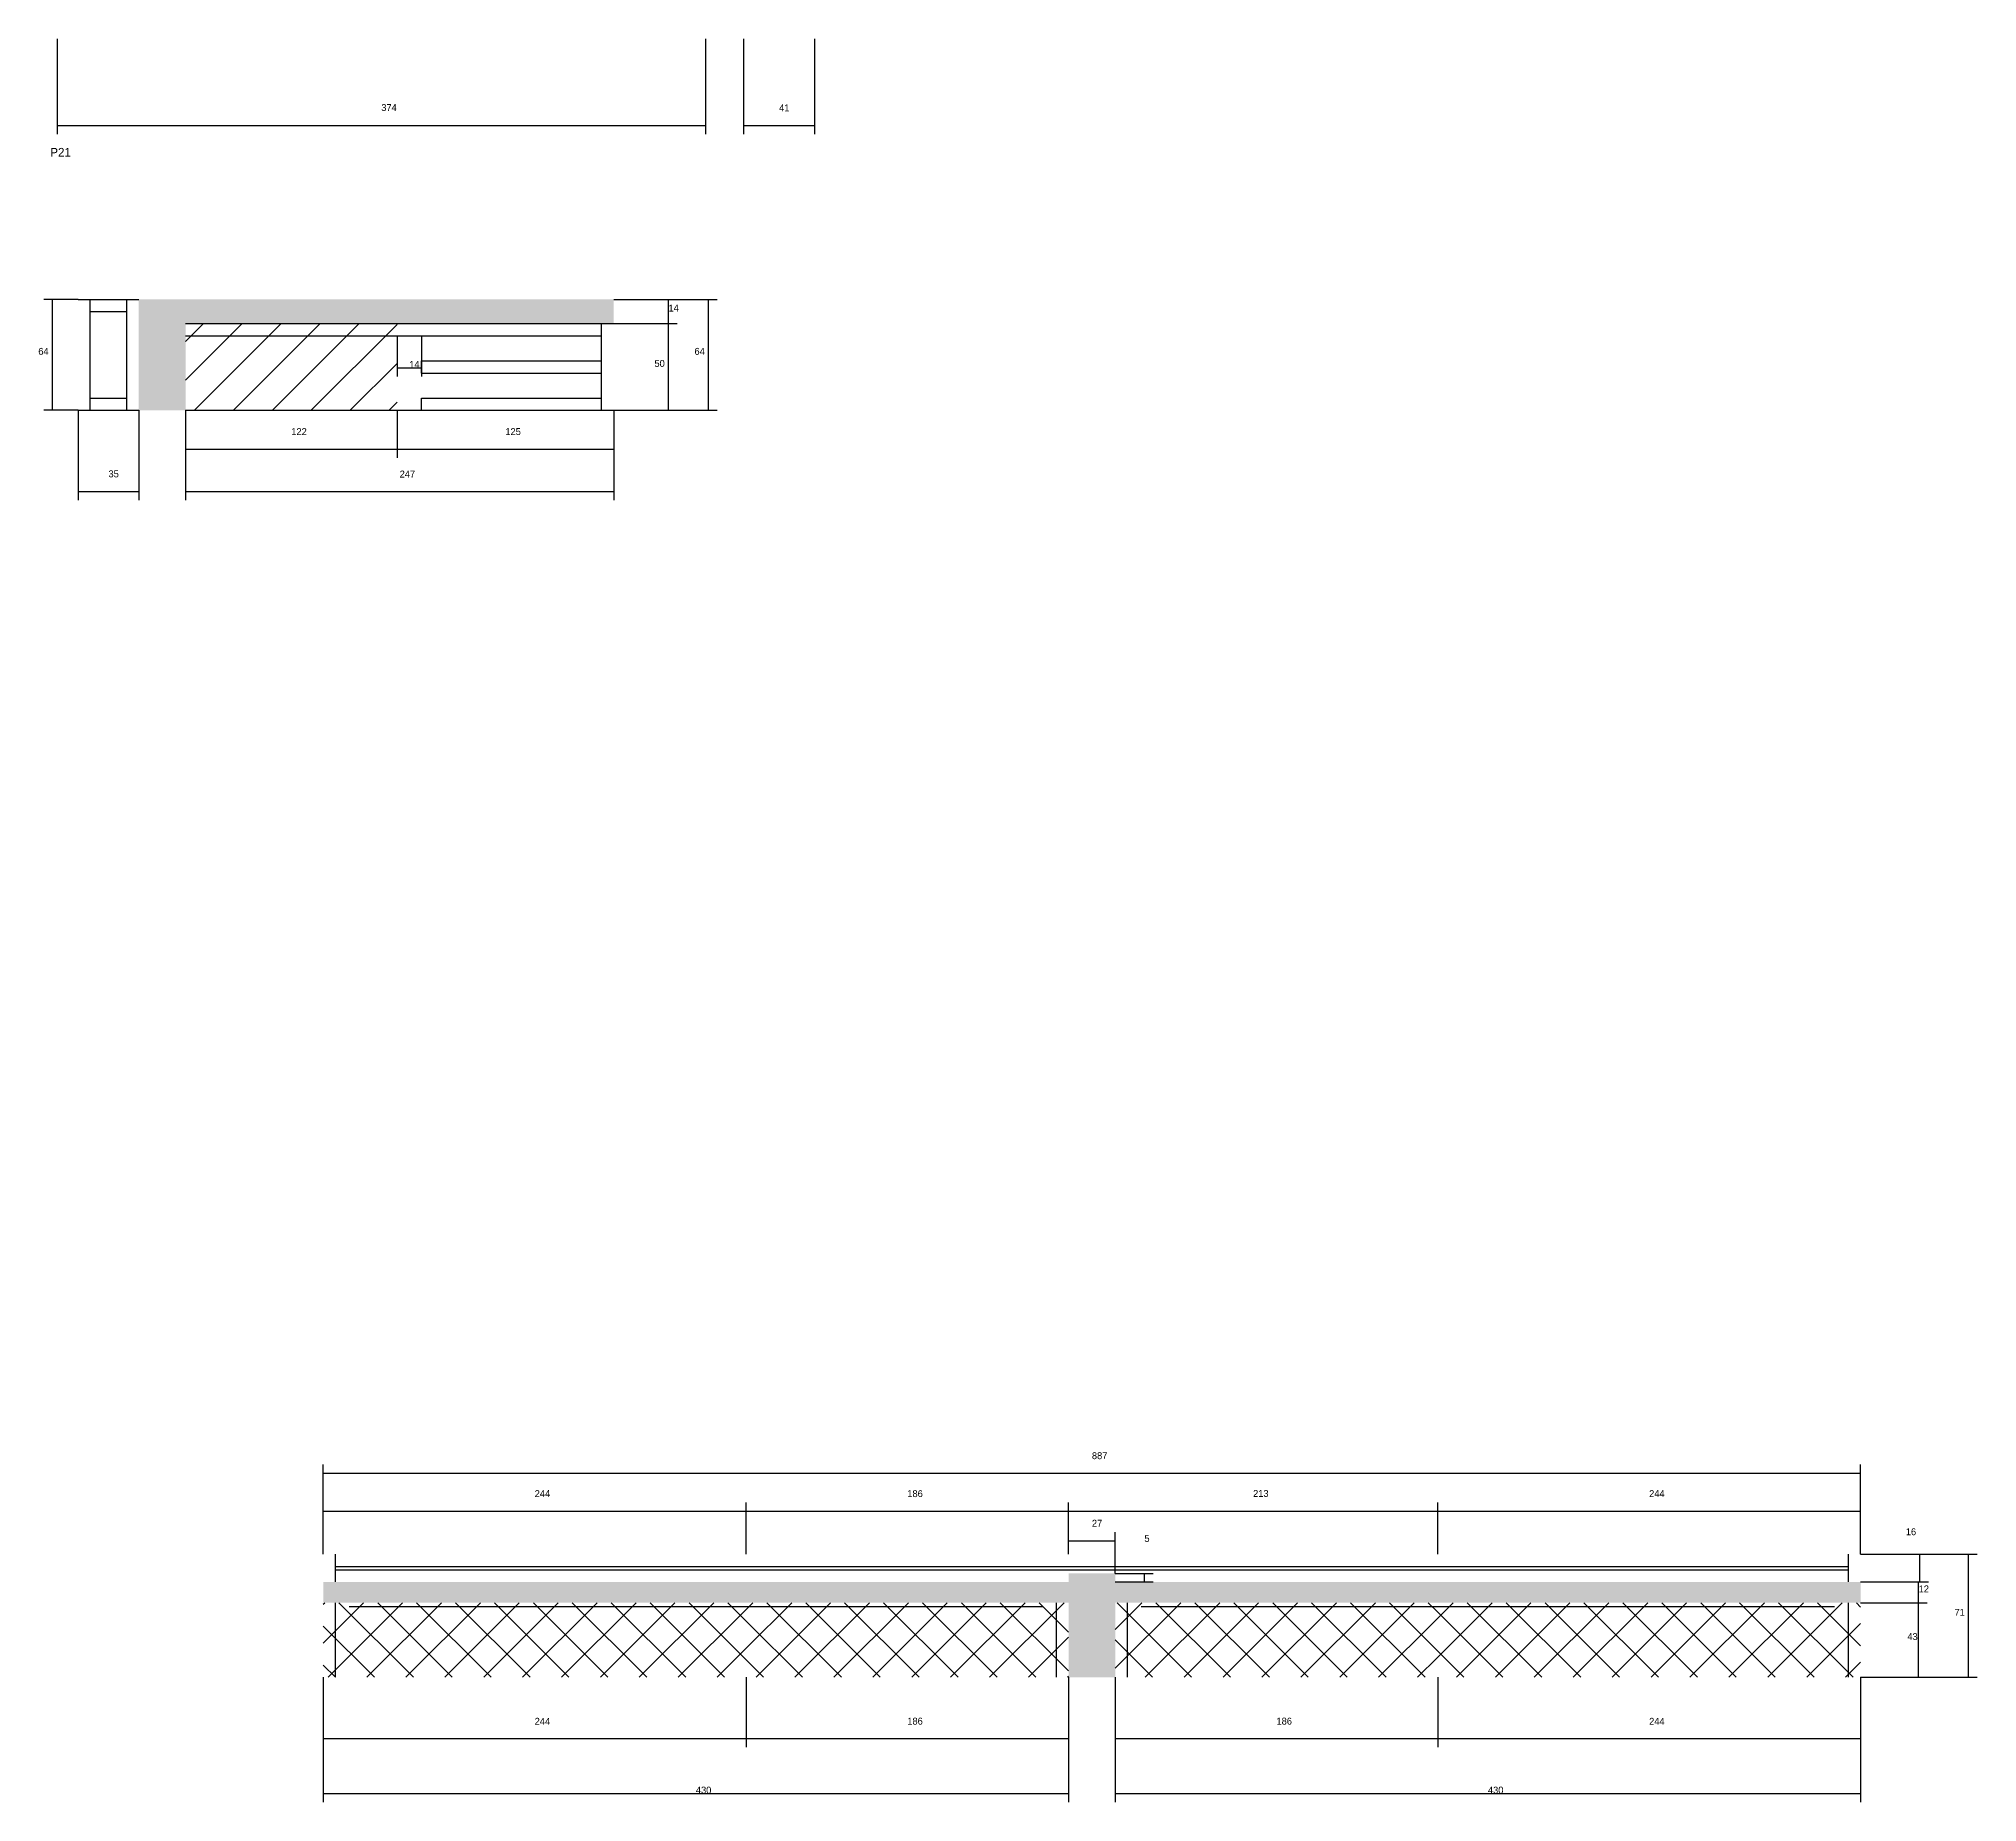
# Model space of a CAD drawing. Header units: metres. Extents: x -10137 to -7900, y 8547 to 9564.
# Drawn here: x -10137 to -9019, y 8547 to 9564 of the extents above; entities that cross this region are included whole.
import ezdxf

# ---------------------------------------------------------------- set-up
doc = ezdxf.new("R2010")
doc.units = ezdxf.units.M
for name, color, linetype in [('COTA', 241, 'Continuous'), ('Hachura', 253, 'Continuous'), ('NOMENCLATURA', 7, 'Continuous'), ('Painéis', 200, 'Continuous'), ('SARR_2.2x7', 40, 'Continuous')]:
    doc.layers.add(name, color=color, linetype=linetype)

msp = doc.modelspace()

# ---------------------------------------------------------------- hatches: boundary and pattern name
at = {"layer": 'COTA'}
h = msp.add_hatch(dxfattribs=at)
h.set_pattern_fill('AR-CONC', scale=0.03)
h.paths.add_polyline_path([(-10079.4, 9350.1), (-10052.4, 9350.1), (-10052.4, 9400.1), (-9805.4, 9400.1), (-9805.4, 9414.1), (-10079.4, 9414.1)])
h = msp.add_hatch(dxfattribs=at)
h.set_pattern_fill('AR-CONC', scale=0.03)
h.paths.add_polyline_path([(-9543, 8618.9), (-9516, 8618.9), (-9516, 8661.9), (-9086, 8661.9), (-9086, 8673.9), (-9516, 8673.9), (-9516, 8678.9), (-9543, 8678.9), (-9543, 8673.9), (-9973, 8673.9), (-9973, 8661.9), (-9543, 8661.9)])
at = {"layer": 'Hachura'}
h = msp.add_hatch(dxfattribs=at)
h.set_pattern_fill('ANSI31', scale=5)
h.paths.add_polyline_path([(-9930.4, 9350.1), (-9930.4, 9400.1), (-10052.4, 9400.1), (-10052.4, 9350.1)])
h = msp.add_hatch(dxfattribs=at)
h.set_pattern_fill('ANSI37', scale=5)
h.paths.add_polyline_path([(-9729, 8618.9), (-9729, 8661.9), (-9973, 8661.9), (-9973, 8618.9)])
h = msp.add_hatch(dxfattribs=at)
h.set_pattern_fill('ANSI37', scale=5)
h.paths.add_polyline_path([(-9729, 8661.9), (-9729, 8618.9), (-9543, 8618.9), (-9543, 8661.9)])
h = msp.add_hatch(dxfattribs=at)
h.set_pattern_fill('ANSI37', scale=5)
h.paths.add_polyline_path([(-9516, 8661.9), (-9516, 8618.9), (-9330, 8618.9), (-9330, 8661.9)])
h = msp.add_hatch(dxfattribs=at)
h.set_pattern_fill('ANSI37', scale=5)
h.paths.add_polyline_path([(-9330, 8661.9), (-9330, 8618.9), (-9086, 8618.9), (-9086, 8661.9)])

# ---------------------------------------------------------------- linework, layer by layer
at = {"layer": 'COTA'}
for p, q in [((-10126.5, 9564.5), (-10126.5, 9509.5)), ((-9752.5, 9564.5), (-9752.5, 9509.5)), ((-9730.5, 9564.5), (-9730.5, 9509.5)), ((-9689.5, 9564.5), (-9689.5, 9509.5)), ((-10126.5, 9514.5), (-9752.5, 9514.5)), ((-9730.5, 9514.5), (-9689.5, 9514.5)), ((-10114.4, 9414.1), (-10134.3, 9414.1)), ((-10129.3, 9350.1), (-10129.3, 9414.1)), ((-9805.4, 9414.1), (-9768.8, 9414.1)), ((-9805.4, 9414.1), (-9745.7, 9414.1)), ((-9773.8, 9400.1), (-9773.8, 9414.1)), ((-9750.7, 9350.1), (-9750.7, 9414.1)), ((-9805.4, 9400.1), (-9768.8, 9400.1)), ((-9805.4, 9400.1), (-9768.8, 9400.1)), ((-9773.8, 9350.1), (-9773.8, 9400.1)), ((-9930.4, 9393.1), (-9930.4, 9369.5)), ((-9916.4, 9393.1), (-9916.4, 9369.5)), ((-9930.4, 9374.5), (-9916.4, 9374.5)), ((-10114.4, 9350.1), (-10134.3, 9350.1)), ((-10114.4, 9350.1), (-10114.4, 9298.2)), ((-10079.4, 9350.1), (-10079.4, 9298.2)), ((-10052.4, 9350.1), (-10052.4, 9322.7)), ((-10052.4, 9350.1), (-10052.4, 9298.2)), ((-9930.4, 9350.1), (-9930.4, 9322.7)), ((-9930.4, 9350.1), (-9930.4, 9322.7)), ((-9805.4, 9350.1), (-9805.4, 9322.7)), ((-9805.4, 9350.1), (-9805.4, 9298.2)), ((-9805.4, 9350.1), (-9768.8, 9350.1)), ((-9805.4, 9350.1), (-9745.7, 9350.1)), ((-10052.4, 9327.7), (-9930.4, 9327.7)), ((-9930.4, 9327.7), (-9805.4, 9327.7)), ((-10114.4, 9303.2), (-10079.4, 9303.2)), ((-10052.4, 9303.2), (-9805.4, 9303.2)), ((-9973, 8689.9), (-9973, 8741.7)), ((-9973, 8736.7), (-9086, 8736.7)), ((-9086, 8689.9), (-9086, 8741.7)), ((-9973, 8689.9), (-9973, 8719.8)), ((-9973, 8714.8), (-9729, 8714.8)), ((-9729, 8689.9), (-9729, 8719.8)), ((-9729, 8689.9), (-9729, 8719.8)), ((-9729, 8714.8), (-9543, 8714.8)), ((-9543, 8689.9), (-9543, 8719.8)), ((-9543, 8689.9), (-9543, 8719.8)), ((-9543, 8714.8), (-9330, 8714.8)), ((-9330, 8689.9), (-9330, 8719.8)), ((-9330, 8689.9), (-9330, 8719.8)), ((-9330, 8714.8), (-9086, 8714.8)), ((-9086, 8689.9), (-9086, 8719.8)), ((-9543, 8689.9), (-9543, 8702.7)), ((-9516, 8678.9), (-9516, 8702.7)), ((-9543, 8697.7), (-9516, 8697.7)), ((-9086, 8689.9), (-9018.7, 8689.9)), ((-9086, 8689.9), (-9046.8, 8689.9)), ((-9051.8, 8673.9), (-9051.8, 8689.9)), ((-9023.7, 8618.9), (-9023.7, 8689.9)), ((-9516, 8678.9), (-9494.2, 8678.9)), ((-9516, 8673.9), (-9494.2, 8673.9)), ((-9499.2, 8673.9), (-9499.2, 8678.9)), ((-9086, 8673.9), (-9047.5, 8673.9)), ((-9086, 8673.9), (-9046.8, 8673.9)), ((-9052.5, 8661.9), (-9052.5, 8673.9)), ((-9086, 8661.9), (-9047.5, 8661.9)), ((-9086, 8661.9), (-9047.5, 8661.9)), ((-9052.5, 8618.9), (-9052.5, 8661.9)), ((-9973, 8618.9), (-9973, 8578.5)), ((-9973, 8618.9), (-9973, 8546.8)), ((-9729, 8618.9), (-9729, 8578.5)), ((-9729, 8618.9), (-9729, 8578.5)), ((-9543, 8618.9), (-9543, 8578.5)), ((-9543, 8618.9), (-9543, 8546.8)), ((-9516, 8618.9), (-9516, 8578.5)), ((-9516, 8618.9), (-9516, 8546.8)), ((-9330, 8618.9), (-9330, 8578.5)), ((-9330, 8618.9), (-9330, 8578.5)), ((-9086, 8618.9), (-9086, 8578.5)), ((-9086, 8618.9), (-9086, 8546.8)), ((-9086, 8618.9), (-9047.5, 8618.9)), ((-9086, 8618.9), (-9018.7, 8618.9)), ((-9973, 8583.5), (-9729, 8583.5)), ((-9729, 8583.5), (-9543, 8583.5)), ((-9516, 8583.5), (-9330, 8583.5)), ((-9330, 8583.5), (-9086, 8583.5)), ((-9973, 8551.8), (-9543, 8551.8)), ((-9516, 8551.8), (-9086, 8551.8))]:
    msp.add_line(p, q, dxfattribs=at)
at = {"layer": 'Painéis'}
for p, q in [((-10114.4, 9414.1), (-10079.4, 9414.1)), ((-10052.4, 9400.1), (-9805.4, 9400.1)), ((-10114.4, 9350.1), (-10079.4, 9350.1)), ((-10052.4, 9350.1), (-9805.4, 9350.1))]:
    msp.add_line(p, q, dxfattribs=at)
at = {"layer": 'SARR_2.2x7'}
for p, q in [((-10107.4, 9350.1), (-10107.4, 9414.1)), ((-10107.4, 9407.1), (-10086.4, 9407.1)), ((-10086.4, 9350.1), (-10086.4, 9414.1)), ((-9812.4, 9350.1), (-9812.4, 9400.1)), ((-10052.4, 9393.1), (-9930.4, 9393.1)), ((-9930.4, 9393.1), (-9812.4, 9393.1)), ((-9916.4, 9378.6), (-9812.4, 9378.6)), ((-9916.4, 9371.6), (-9916.4, 9378.6)), ((-9916.4, 9371.6), (-9812.4, 9371.6)), ((-10107.4, 9357.1), (-10086.4, 9357.1)), ((-9916.4, 9357.1), (-9812.4, 9357.1)), ((-9916.4, 9350.1), (-9916.4, 9357.1)), ((-9966, 8673.9), (-9966, 8689.9)), ((-9966, 8682.9), (-9729, 8682.9)), ((-9966, 8680.9), (-9729, 8680.9)), ((-9729, 8682.9), (-9330, 8682.9)), ((-9729, 8680.9), (-9330, 8680.9)), ((-9330, 8682.9), (-9093, 8682.9)), ((-9330, 8680.9), (-9093, 8680.9)), ((-9093, 8673.9), (-9093, 8689.9)), ((-9966, 8618.9), (-9966, 8661.9)), ((-9958, 8659.7), (-9729, 8659.7)), ((-9729, 8659.7), (-9558, 8659.7)), ((-9550, 8618.9), (-9550, 8661.9)), ((-9509, 8618.9), (-9509, 8661.9)), ((-9501, 8659.7), (-9330, 8659.7)), ((-9330, 8659.7), (-9101, 8659.7)), ((-9093, 8618.9), (-9093, 8661.9))]:
    msp.add_line(p, q, dxfattribs=at)

# ---------------------------------------------------------------- texts
at = {"layer": 'COTA'}
for s, p in [('374', (-9939.5, 9522.8)), ('41', (-9710, 9522.6)), ('14', (-9773.8, 9407.1)), ('64', (-10137.4, 9382.1)), ('64', (-9758.8, 9382.1)), ('14', (-9923.4, 9374.5)), ('50', (-9781.9, 9375.1)), ('122', (-9991.4, 9335.8)), ('125', (-9867.9, 9335.8)), ('35', (-10096.9, 9311.4)), ('247', (-9928.9, 9311.3)), ('887', (-9529.5, 8744.8)), ('244', (-9851, 8722.9)), ('186', (-9636, 8722.9)), ('213', (-9436.5, 8723)), ('244', (-9208, 8722.9)), ('27', (-9529.5, 8705.8)), ('16', (-9059.9, 8700.9)), ('5', (-9499.2, 8697)), ('12', (-9052.5, 8667.9)), ('71', (-9031.8, 8654.4)), ('43', (-9059, 8640.4)), ('244', (-9851, 8591.5)), ('186', (-9636, 8591.6)), ('186', (-9423, 8591.6)), ('244', (-9208, 8591.5)), ('430', (-9758, 8551.8)), ('430', (-9301, 8551.8))]:
    msp.add_text(s, height=4, dxfattribs=at).set_placement(p)
at = {"layer": 'NOMENCLATURA'}
msp.add_text('P21', height=5, dxfattribs=at).set_placement((-10130.5, 9496.5))

doc.saveas('drawing.dxf')
